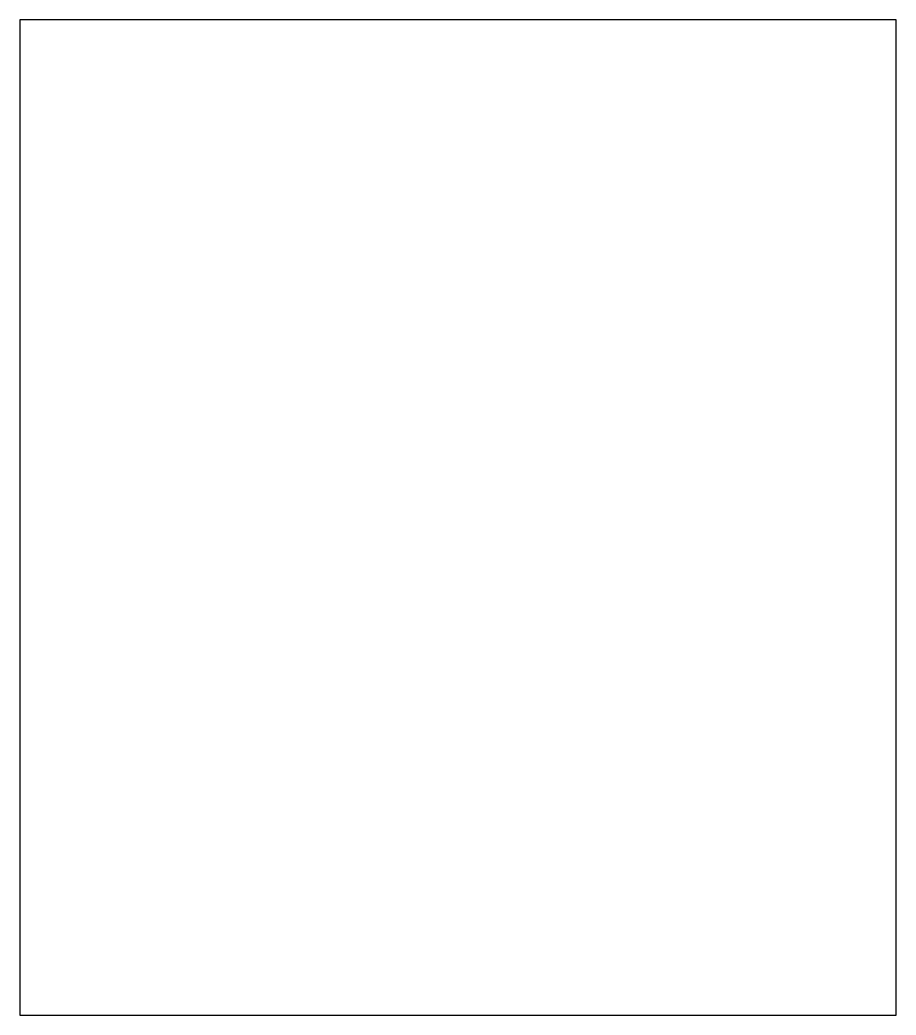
# Model space of a CAD drawing. Header units: inches. Extents: x 0 to 11, y 0 to 12.5.
import ezdxf

# ---------------------------------------------------------------- set-up
doc = ezdxf.new("R2010")
doc.units = ezdxf.units.IN

msp = doc.modelspace()

# ---------------------------------------------------------------- linework, layer by layer
msp.add_lwpolyline([(0, 0), (11, 0), (11, 12.5), (0, 12.5), (0, 0)])

doc.saveas('drawing.dxf')
